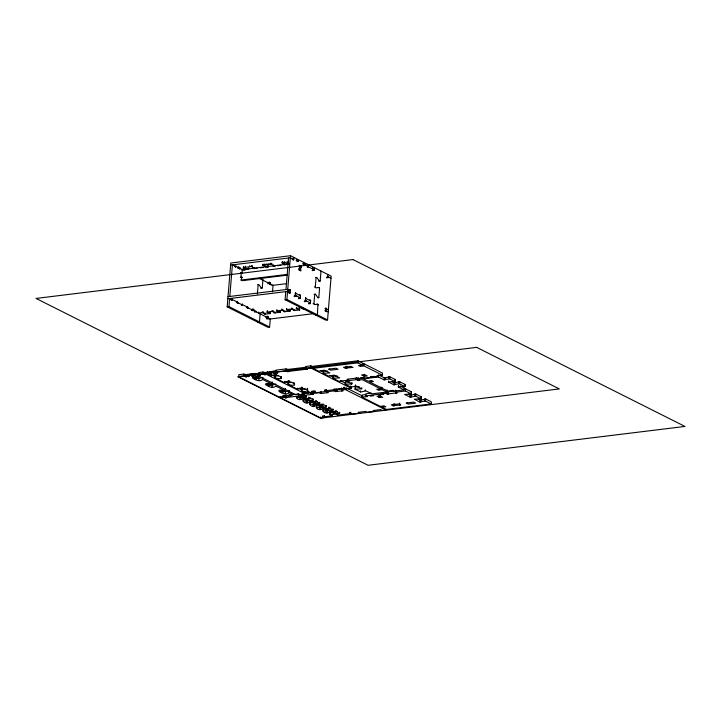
<?xml version="1.0" encoding="UTF-8"?>
<svg xmlns="http://www.w3.org/2000/svg" width="721" height="721" viewBox="0 0 721 721"><rect width="100%" height="100%" fill="white"/><g stroke="black" fill="none" stroke-linecap="round" stroke-linejoin="round"><path stroke-width="1.08" d="M320.998 271.033L320.196 280.712C319.349 283.371 316.898 275.296 316.05 277.955L315.311 286.949C315.167 289.436 319.709 285.913 319.565 288.427L318.826 297.413C317.97 300.08 315.528 292.005 314.68 294.673L313.941 303.658C313.797 306.164 318.34 302.631 318.195 305.136M248.547 268.23C249.331 270.79 242.121 268.645 243.446 266.743M267.951 265.86L267.861 266.896L265.734 267.158M287.337 263.607L287.282 264.256M266.761 318.322L268.554 318.105L270.285 318.97L269.618 327.037L267.824 327.262L227.178 306.831L230.774 263.03L290.509 255.712L331.155 276.143L327.559 319.935L325.766 320.151L285.11 299.72L285.777 291.654M269.618 327.037L228.972 306.605L229.629 298.539L232.117 300.504L232.261 298.782M229.801 296.466L232.396 264.886L234.974 266.184L235.731 267.284L235.884 265.436M237.335 301.333L237.2 303.063L238.011 303.469L238.065 302.775L241.526 304.514L242.283 305.614L242.418 303.883M287.454 275.143L242.319 280.676L241.102 280.063L241.932 277.107L240.336 277.306M245.149 270.014L242.562 269.996L242.644 268.96M243.301 267.743L243.644 266.464M243.824 269.843L243.905 268.807M244.653 269.906L244.743 268.87M245.347 267.284L245.428 266.247M246.942 269.239L246.997 268.591M247.213 269.293L247.285 268.392M238.705 376.759L238.876 374.686L243.851 374.073L246.672 374.749L246.501 376.822L243.68 376.146L238.705 376.759L279.36 397.19L284.335 396.577L282.704 395.766L286.688 395.279L288.319 396.09L290.806 395.784L290.887 394.748M248.403 268.176L248.43 269.257M248.547 269.33L248.637 268.293M249.529 266.77L249.61 265.734M247.501 306.443L247.357 308.173L248.177 308.579L248.231 307.885L251.683 309.624L252.44 310.724L252.584 308.994M251.404 265.508L251.323 266.545L243.554 267.5M252.413 265.643L252.323 266.68L253.909 268.527M243.68 376.146L243.851 374.073M253.999 267.491L254.008 268.591L257.199 268.203M254.153 268.518L254.234 267.608M245.311 376.966L245.482 374.893M246.501 376.822L246.267 374.541L247.862 374.343L248.096 376.623L249.295 376.479L247.663 375.659L250.151 375.353L252.972 376.029L252.738 373.748L252.972 376.029M248.096 376.623L247.862 374.343M253.99 309.327L253.909 310.363L253.098 309.958L253.179 308.921M268.428 316.582L268.338 317.619L266.932 317.285L253.314 310.445L253.395 309.399M250.151 375.353L250.241 374.316L247.754 374.623M257.379 294.051L258.118 285.065C258.965 282.398 261.408 290.482 262.264 287.814L262.967 279.207M249.457 374.406L249.051 374.199L251.539 373.893L251.458 374.929L250.241 374.316M251.782 376.173L251.539 373.893M258.677 312.058L258.587 313.094L262.895 312.671L264.841 314.176L270.411 313.536M267.833 266.878L262.768 265.4L262.85 264.364M262.768 265.4L263.039 264.084M256.442 376.119L254.855 375.542L255.027 373.469L252.738 373.748M260.164 313.311L259.461 321.926L257.667 322.152M264.751 264.904L264.832 263.868M254.792 378.84A2.533 0.73 4.7 0 0 256.694 378.867L256.775 377.831A2.533 0.73 4.7 0 1 254.883 377.804M262.246 312.644L262.336 311.607M266.509 374.415L266.68 372.333L265.382 372.496L265.211 374.569L266.509 374.415L304.722 393.621L301.829 393.72L303.451 394.54L299.467 395.027L297.845 394.207L295.763 394.72L257.55 375.506L257.721 373.433L259.01 373.28L258.839 375.353L260.443 375.407L258.821 374.596L258.983 372.514L262.967 372.027L265.788 372.703L265.616 374.776L262.795 374.1L258.821 374.596M266.842 264.643L266.923 263.607M263.345 312.842L263.426 311.796M267.725 266.833L267.806 265.797M258.857 375.497L258.686 377.57C244.347 374.118 258.713 383.987 262.489 379.48L262.66 377.407L258.884 378.588L256.775 377.831M268.041 265.914L268.149 267.185M264.265 313.986L264.355 312.95M258.83 380.652L259.001 378.579M268.933 264.391L269.014 263.354M265.364 314.176L265.445 313.139M267.879 283.704L267.96 282.803M265.968 317.655L266.04 316.88M270.348 282.506L270.258 283.542L268.852 283.209L268.933 282.172M270.808 263.129L270.726 264.165L262.958 265.121M270.474 313.374L267.121 312.373L267.302 310.481M269.447 283.137L269.528 282.1M269.753 282.461L269.609 284.308L270.42 284.714L270.474 284.029L273.052 285.318L272.511 291.852M266.932 317.285L267.013 316.249M262.795 374.1L262.967 372.027M271.808 263.264L271.727 264.301L273.313 266.148L273.403 265.112M267.527 317.213L267.608 316.177M262.814 377.38L262.642 379.453L272.078 384.194L272.25 382.121M267.743 317.691L268.5 318.79L268.554 318.105M271.294 285.146L271.339 284.498M264.427 374.92L264.598 372.847M274.169 266.446L273.439 266.229L273.493 265.175M273.547 266.265L273.638 265.229M270.186 313.59L270.357 311.823M266.914 312.112L272.006 311.445L272.087 310.409M270.384 375.362L267.149 374.037L267.32 371.955L270.51 371.82L270.348 373.893L271.538 373.748L271.709 371.675L271.303 371.468L271.213 372.505L269.996 371.892L272.484 371.585L273.71 372.198L273.791 371.162L271.303 371.468M268.005 374.46L268.059 373.811M280.208 312.319L274.359 312.932L273.097 311.643L273.187 310.607M268.789 374.605L268.906 373.181M274.025 312.788L274.106 311.751M268.392 385.825L268.473 384.789M270.348 373.893L270.105 371.612M275.116 312.986L275.206 311.941M271.294 374.496L271.168 376.047L270.303 375.623L270.411 374.343M268.518 385.528A2.533 0.73 4.7 0 0 269.897 385.501L269.978 384.464A2.533 0.73 4.7 0 1 267.833 384.401M271.438 374.596L271.321 376.02C274.944 371.522 289.644 381.346 275.125 377.939L275.296 375.857L278.27 375.857M280.217 312.166L276.882 311.175L276.963 310.138M276.666 310.922L277.017 309.805M275.224 373.298L274.989 371.018L275.395 371.225L275.224 373.298L272.403 372.631L272.484 371.585M272.06 382.13L271.889 384.212C257.55 380.805 271.97 390.611 275.692 386.123M287.237 264.499L282.172 263.021L282.253 261.984M272.033 387.285L272.205 385.212L275.864 384.05M282.172 263.021L282.443 261.705M274.025 373.442L273.791 371.162M279.946 312.391L280.027 311.355M279.991 312.058L280.081 311.021M284.155 262.525L284.236 261.489M274.98 374.857L275.061 373.82M275.107 375.875L274.935 377.948L284.371 382.689L284.453 381.652M275.882 372.198L276.053 370.125L286.012 368.909L288.833 369.576L288.661 371.648L285.84 370.982L275.882 372.198L277.513 373.018L277.594 371.982M277.513 373.018L275.909 372.955L276.08 370.882L274.989 371.018M275.981 374.983L276.071 373.947M276.314 373.163L276.08 370.882M276.927 310.841L281.758 310.255L281.866 308.958M289.959 311.121L284.119 311.742L282.857 310.445L282.938 309.408M287.12 264.454L287.21 263.417M283.777 311.589L283.867 310.553M285.949 289.581L288.544 258.001M288.337 262.011L288.418 260.975M284.876 311.787L284.957 310.751M327.559 319.935L286.904 299.503L290.509 255.712M289.986 310.976L286.634 309.985L286.724 308.939M281.127 377.912L281.172 376.759M286.426 309.724L286.769 308.606M281.271 377.642L281.352 376.605M324.513 416.341L324.423 417.504L320.683 417.964L280.036 397.532L280.118 396.496M289.301 292.302L290.058 293.402L290.338 289.941L289.527 289.536L289.472 290.23M292.915 259.073L293.663 260.173L293.898 257.415M289.788 310.156L289.824 311.175M281.983 392.179A2.533 0.73 4.7 0 0 283.101 392.143L283.191 391.106A2.533 0.73 4.7 0 1 280.793 390.998M289.842 309.697L289.842 310.895M284.606 381.625L284.525 382.662C288.211 378.146 302.811 388.033 288.328 384.572L288.499 382.5L291.473 382.49M285.84 370.982L286.012 368.909M286.588 397.749L286.354 395.469L286.76 395.667L286.588 397.749L285.39 397.893L283.768 397.073L283.894 395.514M286.688 309.651L291.518 309.057L291.599 308.02M285.264 388.772L285.092 390.845C270.726 387.465 285.21 397.244 288.905 392.756L289.076 390.683L285.291 391.854L283.191 391.106M285.453 388.754L285.282 390.836L275.846 386.095M285.237 393.927L285.408 391.845M296.376 260.813L296.484 259.794L298.278 260.705L298.467 261.48L296.322 260.768L296.457 259.785M285.39 397.893L285.561 395.82L284.849 395.459M287.463 371.793L287.634 369.72M299.738 309.913L293.871 310.544L292.609 309.246L292.699 308.209M288.661 371.648L288.427 369.368L305.947 367.223L305.776 369.296L307.38 369.35L307.461 368.314M293.537 310.4L293.618 309.363M288.184 381.49L288.274 380.454M298.124 261.696L298.215 260.66M288.31 382.509L288.139 384.581L297.575 389.322L297.656 388.286M294.628 310.589L294.718 309.552M294.159 296.583L295.952 296.367L296.007 295.673L294.213 295.889M296.178 293.6L295.421 292.501L295.132 295.952L295.952 296.367M289.193 381.625L289.274 380.589M288.319 396.09L288.4 395.054M289.229 390.656L289.058 392.729C291.068 393.522 292.474 393.432 293.068 394.748L289.175 394.973L290.806 395.784M299.278 270.078L299.657 265.463M299.738 309.778L296.394 308.786L296.529 307.416M300.495 270.69L300.873 266.076M299.458 297.413L300.215 298.512L300.504 295.051L299.684 294.646L299.63 295.34M299.458 309.994L299.594 308.624M303.298 263.219L303.208 264.256C308.345 267.419 302.135 260.623 303.171 264.237M294.285 384.554L294.393 383.266M294.474 384.284L294.556 383.248M296.196 308.516L301.306 307.47M304.902 265.103L304.992 264.066M305.289 309.282L303.334 309.237L302.405 307.534M303.289 309.201L303.37 308.164M307.66 400.687C304.316 395.847 299.819 402.588 296.457 397.857L296.547 396.82M307.443 264.219L307.218 266.986L308.029 267.392L308.092 266.707M296.403 397.641L296.926 396.532M297.809 388.259L297.728 389.295C301.378 384.789 316.014 394.63 301.54 391.206L301.702 389.133L305.677 389.124M304.316 301.693L306.11 301.477L306.173 300.783L304.379 300.999M306.335 298.71L305.587 297.611L305.298 301.063L306.11 301.477M301.017 397.352L298.44 396.036L298.611 393.963L289.698 395.054M299.747 399.506L299.918 397.433L298.891 396.92M301.171 395.414L300.549 397.577L296.836 397.568M301.387 388.132L301.477 387.096M300.927 397.289L301.099 395.216L300.161 394.748M300.9 399.614L301.072 397.532L303.018 396.892M304.406 392.63C305.803 391.566 301.856 392.368 302.252 391.133M302.369 389.71L301.522 389.151L301.351 391.224L302.207 391.656M302.396 388.259L302.478 387.222M309.624 302.523L310.381 303.622L310.661 300.161L309.85 299.756L309.796 300.441M313.157 400.011C309.814 395.189 305.316 401.912 301.955 397.181L302.054 395.063M301.901 396.974L302.505 394.82L304.361 394.829M302.991 391.8L303.036 391.152M313.238 269.293L313.995 270.393L314.221 267.626L312.427 267.842M303.126 398.875L303.226 397.577M303.18 400.155L303.099 401.191C306.461 405.932 310.958 399.182 314.302 404.021M307.38 369.35L305.749 368.539L305.92 366.466L310.895 365.853L312.878 366.845M303.045 400.984L303.559 399.867M306.515 396.676L303.938 395.36L304.109 393.287L309.642 392.612M306.182 369.503L306.299 368.07M308.237 391.863L308.146 392.9L305.362 393.242L304.505 392.81L304.604 391.53M304.28 398.974L304.388 397.677M305.362 393.242L305.479 391.809M305.244 398.839L305.325 397.794M302.333 396.892L306.046 396.901L306.128 395.865M306.425 396.613L306.506 395.577M306.398 398.938L306.488 397.902M306.389 402.85L306.146 400.57M307.488 391.197L307.57 390.16M307.678 390.917L307.768 389.881M307.804 398.758L307.191 400.912L303.478 400.903M308.146 392.9L307.831 391.656M307.57 400.624L307.326 398.343M307.543 402.949L307.642 400.831L308.958 400.461M351.506 386.807L351.379 388.358L310.724 367.926L310.895 365.853M308.624 398.199L308.705 397.163M313.121 391.133L313.049 393.062L310.562 393.36L308.939 392.548L309.021 391.512M317.637 401.498L311.995 402.219L308.597 400.525L308.687 398.398M308.561 400.299L308.732 398.226M309.778 398.298L309.859 397.262M309.76 402.21L309.904 400.525M320.935 407.365C317.591 402.525 313.103 409.267 309.742 404.535L309.823 403.499M310.562 393.36L310.652 392.323L313.139 392.026M309.706 404.31L310.201 403.201M357.075 378.029L347.116 379.246L348.748 380.066L338.789 381.283L332.985 378.282L339.681 377.876L333.976 375.091L328.605 376.164L323.161 373.343L329.858 372.937L324.153 370.152L318.781 371.225L313.049 368.341L313.22 366.268L358.013 360.779L362.753 363.159L362.582 365.232L358.445 365.493L360.482 366.511L363.808 365.844L382.373 375.181L382.545 373.108L363.979 363.772L362.284 363.979M311.508 391.206L311.427 392.242L313.049 393.062M310.922 402.309L311.003 401.273M313.374 393.432L313.293 394.468L311.688 394.414L311.842 392.594M312.094 394.612L312.202 393.324M311.887 402.174L311.968 401.137M312.707 391.061L313.031 392.296L314.122 392.161L314.212 391.124M308.976 400.227L312.689 400.245L312.779 399.074M313.067 399.948L313.148 398.911M314.122 392.161L313.797 390.926M313.04 402.273L313.13 401.236M313.022 406.184L313.193 404.111L316.159 403.607M314.446 402.093L313.824 404.256L310.12 404.238M324.955 389.556L324.865 390.593L326.496 391.413L316.537 392.63L314.915 391.818L314.996 390.773M314.203 403.967L314.374 401.885L313.347 401.372M314.185 406.284L314.014 404.238M315.257 401.534L315.347 400.497M326.433 406.689C323.089 401.849 318.601 408.591 315.239 403.859L315.329 401.732M315.203 403.634L315.789 401.498L319.8 403.354M316.42 401.633L316.501 400.597M316.402 405.544L316.519 404.12M316.465 406.833L316.375 407.87C319.736 412.601 324.234 405.86 327.577 410.7M316.339 407.644L316.843 406.545M327.776 274.44L327.541 277.206L328.361 277.612L328.415 276.918L326.622 277.143M317.555 405.653L317.646 404.607M318.52 405.508L318.61 404.472M326.496 310.994L326.433 311.688L325.622 311.283L325.91 307.822L326.667 308.921M315.618 403.571L319.322 403.58L319.412 402.543M319.7 403.291L319.791 402.255M319.682 405.608L319.764 404.571M336.887 391.575L336.644 389.295L336.887 391.575L334.066 390.908L326.595 391.818L328.226 392.639L320.755 393.558L320.926 391.476M319.664 409.519L319.836 407.446L319.015 407.032M321.088 405.427L320.466 407.59L316.753 407.581M323.278 373.487L323.414 371.198L327.749 371.126M323.477 373.208L323.639 371.135M320.845 407.302L321.016 405.229L320.196 404.814M320.827 409.618L320.989 407.545L322.657 406.995M320.683 417.964L320.773 416.927M321.899 404.869L321.981 403.832M330.921 408.176L325.27 408.888L321.872 407.194L321.99 405.085M321.836 406.968L322.422 404.832M323.053 404.977L323.143 403.94M323.044 408.888L323.188 407.068M334.22 414.034C330.876 409.195 326.379 415.936 323.017 411.204L323.107 410.168M324.423 417.504L322.792 416.684L322.882 415.647M322.981 410.988L323.486 409.879M324.198 408.987L324.306 407.689M332.273 414.242L332.147 415.792L324.396 416.747L324.071 415.503M344.07 387.465L343.989 388.502L326.469 390.647L326.144 389.412M324.396 416.747L324.477 415.711M326.469 390.647L326.55 389.61M325.162 408.843L325.243 407.807M322.251 406.905L325.964 406.914L326.072 405.617M326.343 406.626L326.433 405.59M326.325 408.951L326.406 407.915M326.307 412.863L326.063 410.573M327.731 408.771L327.109 410.925L323.396 410.916M327.487 410.637L327.451 408.456M327.46 412.962L327.631 410.889L329.155 410.375M328.542 408.212L328.623 407.176M337.563 411.511L331.912 412.232L328.515 410.528L328.605 408.41M328.443 410.33L329.064 408.167L333.075 410.024M329.695 408.311L329.785 407.275M329.677 412.223L329.812 410.664M332.147 415.792L329.659 414.548L329.74 413.503M329.623 414.323L330.119 413.214M333.102 378.426L333.237 376.128L337.572 376.065M333.3 378.146L333.472 376.074M330.84 412.322L330.921 411.285M331.804 412.187L331.885 411.15M334.066 390.908L334.229 388.835L337.049 389.502M328.893 410.24L332.606 410.249L332.687 409.213M332.985 409.961L333.066 408.924M332.958 412.286L333.048 411.249M330.038 414.251L333.751 414.269L334.364 412.106M335.689 391.719L335.86 389.646M334.129 413.971L334.301 411.898L333.472 411.484M335.175 411.547L335.265 410.51M349.982 412.583L349.901 413.62L337.644 415.125L335.157 413.872L335.265 411.763M335.085 413.665C333.787 407.59 340.618 416.305 339.708 412.268M336.337 411.646L336.419 410.61M337.644 415.125L337.734 414.088M335.535 413.584L339.249 413.593L339.33 412.556M336.473 391.377L343.151 390.809L341.529 389.989L341.7 387.916M341.556 390.746L341.727 388.673L336.644 389.295M341.961 390.953L341.727 388.673M343.989 388.502L343.665 387.258M346.909 366.124L346.738 368.197L345.548 368.341L345.72 366.268M351.379 388.358L346.404 388.97L344.773 388.15L344.863 387.114M387.006 389.944L386.844 392.017L371.91 393.846L365.817 390.872L360.734 392.026L355.02 389.196L361.78 388.871L356.39 386.05L350.974 387.105L345.305 384.338L345.431 382.04L349.775 381.977M345.305 384.338L345.665 381.986M346.404 388.97L346.513 387.673M350.586 386.988L350.676 385.951M345.494 384.059L351.659 384.041L351.74 383.004M351.659 384.041L351.938 382.734M349.901 413.62L349.577 412.376M341.529 389.989L345.26 389.529L385.915 409.961L382.184 410.42L380.553 409.609L373.09 410.519L374.713 411.34L367.25 412.25L365.619 411.439L358.157 412.349L359.779 413.169L352.317 414.088L350.685 413.268L350.776 412.232M355.129 389.277L355.255 386.979L359.599 386.916M355.381 385.915L355.471 384.879M355.318 388.998L355.489 386.925M358.941 380.355L358.697 378.083L358.941 380.355L356.12 379.688L356.282 377.615L358.697 378.84L378.615 376.398L376.984 375.587L382.373 375.181M362.582 365.232L357.841 362.852L358.013 360.779M357.742 380.508L357.913 378.426L359.103 378.282M360.41 391.927L360.5 390.89M361.672 388.7L361.753 387.664M363.808 365.844L363.979 363.772M418.144 399.064L420.731 400.092L425.669 398.983L431.401 401.867L431.23 403.94L386.429 409.438L381.688 407.05L385.834 406.797L383.797 405.779L380.472 406.437L361.906 397.109L362.077 395.036L365.862 394.567M364.249 376.344L361.536 374.983L364.529 374.614L367.232 375.974L364.249 376.344L364.42 374.271M365.205 390.854L365.295 389.818M388.394 394.117L388.159 391.836L388.394 394.117L385.573 393.441L365.664 395.883L367.286 396.703L365.691 396.649L365.835 393.81L371.369 393.134M400.407 385.924L404.202 387.835L404.03 389.908L398.217 386.907L404.923 386.501L399.218 383.716L393.846 384.789L388.403 381.95L395.099 381.562L389.385 378.777L384.023 379.85L378.282 376.966L378.453 374.893M379.706 395.117L379.534 397.19L377.038 396.316L380.03 395.946L382.734 397.307L378.94 397.262L379.111 395.189M379.751 397.677L379.922 395.604M386.844 392.017L382.094 389.637L378.768 390.295L376.741 389.277L380.877 389.025L381.048 386.943M382.094 389.637L382.265 387.556L380.571 387.763M383.987 379.832L384.158 377.759L379.399 375.371M384.987 379.967L385.158 377.885L389.628 376.713L395.324 379.525L394.874 381.824M385.573 393.441L385.744 391.368M387.204 394.261L387.375 392.188L388.565 392.044M388.52 382.112L388.601 381.076M388.772 378.759L388.943 376.686M389.782 378.885L389.953 376.813M393.801 384.771L393.972 382.698L392.215 381.815M394.811 384.897L394.982 382.824L399.452 381.652L405.148 384.464L404.697 386.762M395.063 381.544L395.234 379.471M394.657 403.661L394.495 405.734L393.296 405.887L393.468 403.805M431.23 403.94L425.147 400.966L419.73 402.021L414.323 399.218L421.1 398.875L415.629 396.108L410.303 397.199L404.625 394.432L411.294 394.008L405.481 390.998L395.532 392.224L397.154 393.044L395.964 393.188L395.703 390.151M395.964 393.188L395.721 390.908M398.343 387.051L398.425 386.014M398.596 383.698L398.767 381.616M398.533 386.771L398.623 385.735M399.605 383.824L399.776 381.751M393.296 405.887L391.26 404.86L398.731 403.949L400.759 404.968L399.569 405.112L399.74 403.039M404.887 386.483L405.058 384.41M405.481 390.998L405.653 388.925L403.445 389.196M409.907 397.082L410.078 395.009L408.32 394.126M410.979 394.135L411.43 391.845L405.653 388.925M410.916 397.217L411.087 395.144L415.557 393.963L421.253 396.784L420.803 399.074M411.168 393.864L411.34 391.782M414.71 396.009L414.872 393.936M415.711 396.144L415.882 394.072M419.73 402.021L419.901 399.948M420.992 398.794L421.163 396.721M420.74 402.156L420.911 400.083M424.534 400.948L424.759 398.866M425.534 401.083L425.705 399.001M257.902 376.966L258.118 376.434L256.496 376.119M360.716 377.885L364.285 377.678M373.55 395.658L370.062 395.865M383.545 394.414L380.003 394.63M364.276 377.75L360.734 377.966M370.044 395.766L373.604 395.568M379.994 394.54L383.563 394.351M315.338 401.579L315.807 401.498M328.614 408.257L329.091 408.176M335.256 411.592L335.77 411.511M238.516 266.887C236.948 267.707 241.58 270.014 240.345 267.806M282.308 262.75L288.779 261.957M300.621 397.577L299.936 397.442M307.326 400.912L306.551 400.768M320.611 407.59L319.881 407.473M230.603 265.103L290.338 257.785L293.726 259.488L292.131 259.677M234.794 266.716L236.38 266.518L239.093 267.879L237.497 268.077M239.192 268.924L240.787 268.726L242.562 269.996M289.292 263.886L241.95 269.69L242.31 272.493L240.715 272.691M260.398 267.806L263.598 267.419M273.403 266.211L275.539 265.95M277.675 265.689L280.866 265.301M284.065 264.904L286.201 264.643M312.454 269.897L314.05 269.699L307.272 266.292M312.202 270.609L313.995 270.393M241.102 280.063L287.337 274.395M257.685 284.687L258.578 284.579M315.618 277.585L316.519 277.468M268.663 283.741L270.258 283.542M326.568 277.828L328.361 277.612M272.367 285.399L286.742 283.641M261.363 287.922L262.264 287.805L260.903 288.409M319.304 280.82L320.205 280.703L319.854 281.217M318.844 281.298L319.736 281.19M228.007 296.682L287.742 289.364L290.284 290.635L288.688 290.833M288.544 290.166L290.338 289.941M314.419 287.057L315.311 286.949M318.322 287.643L319.25 287.553M227.836 298.755L287.571 291.437L290.112 292.708L288.517 292.906M229.566 299.63L231.36 299.404M231.18 299.936L232.766 299.747L237.849 302.297L236.263 302.496M314.023 294.321L315.14 294.186M227.178 306.831L228.972 306.605M241.337 305.046L242.932 304.848L248.015 307.407L246.42 307.597M285.11 299.72L286.904 299.503M298.683 298.016L300.269 297.818L295.195 295.268M298.422 298.728L300.215 298.512M317.934 297.521L318.826 297.413M251.503 310.156L253.098 309.958M308.84 303.126L310.436 302.928L305.353 300.378M253.314 310.445L253.909 310.363M308.588 303.838L310.381 303.622M313.04 303.766L313.941 303.658M254.558 311.878C259.281 312.283 253.134 309.399 254.486 311.832M316.943 304.352L317.844 304.244M324.955 308.624L328.388 309.796M266.851 317.808L268.338 317.619M324.783 310.697L328.217 311.869M266.707 319.015L268.5 318.79M269.429 319.079L313.293 313.698M315.6 315.05L317.393 314.825L317.952 304.325M251.953 374.1L253.143 373.956M274.196 371.369L275.395 371.225M272.403 372.631L269.915 372.928L271.538 373.748M305.749 368.539L310.724 367.926M246.095 376.614L247.691 376.416M252.566 375.821L254.855 375.542M267.149 374.037L269.933 373.694M274.818 373.09L275.909 372.955M288.256 371.441L305.776 369.296M313.049 368.341L357.841 362.852M257.55 375.506L258.839 375.353M356.12 379.688L346.161 380.904L351.848 383.77M378.282 376.966L363.348 378.804L368.089 381.184L371.423 380.526L373.451 381.544L369.314 381.797L387.88 391.124L392.449 390.313L394.072 391.133M358.526 380.156L362.312 379.688L380.877 389.025M307.741 392.693L308.939 392.548M313.716 391.963L314.915 391.818M324.865 390.593L326.063 390.449M343.584 388.295L344.773 388.15M285.561 395.82L286.76 395.667M280.036 397.532L283.768 397.073M286.183 397.541L298.44 396.036M303.938 395.36L311.688 394.414M388.159 391.836L404.03 389.908M361.906 397.109L365.691 396.649M387.988 393.909L395.559 392.981M378.94 397.262L379.534 397.19M322.792 416.684L323.99 416.54M349.496 413.412L350.685 413.268M301.27 307.858L302.369 308.056M291.518 309.057L292.582 309.228M281.758 310.255L282.857 310.445M272.006 311.445L273.07 311.616M327.262 410.916L326.496 410.799M272.15 385.221L269.978 384.464M385.158 377.885L384.194 377.777M394.919 382.833L394.017 382.716M411.033 395.144L410.078 395.009M300.251 395.505L300.72 395.505M256.874 374.046L255.027 373.469M256.505 374.037L257.748 374.163M327.604 276.513L330.984 278.216M299.539 266.851L299.242 265.265L301.279 266.283L301.162 267.662L300.756 267.464M299.386 268.69L298.981 268.491L298.864 269.87L300.9 270.889L300.603 269.303M295.367 293.195L300.441 295.745M305.524 298.296L310.607 300.855M239.011 267.13L239.552 267.401M258.911 278.216L268.852 283.209M242.662 273.043L241.31 272.367L240.931 276.972L242.283 277.657M346.738 368.197L346.332 367.989L353.011 367.422L350.983 366.403L343.511 367.322L345.548 368.341M399.569 405.112L394.081 405.535L394.495 405.734M320.818 370.837L323.792 372.333M329.74 375.317L333.706 377.317M340.645 380.805L345.602 383.293M347.414 388.457L362.284 395.928M320.755 393.558L319.133 392.738L311.661 393.657L313.293 394.468M267.32 371.955L268.176 372.387M272.709 375.371L275.728 376.885M285.786 381.941L288.797 383.455M298.855 388.511L301.874 390.025M298.764 394.045L299.539 394.432M258.614 375.271L258.875 377.561L257.92 377.065M256.694 378.867L253.846 377.434A2.533 0.73 4.7 0 0 253.044 377.633M269.897 385.501L267.049 384.077A2.533 0.73 4.7 0 0 266.247 384.275M283.101 392.143L280.253 390.71A2.533 0.73 4.7 0 0 279.451 390.908M307.525 388.961A2.533 0.73 4.7 0 1 307.2 389.133M307.155 388.268A2.533 0.73 4.7 0 1 307.651 388.709M293.762 382.554A2.533 0.73 4.7 0 1 293.339 382.635M370.684 376.65L374.235 376.434L370.684 376.65M352.957 259.569L36.05 298.431L368.043 465.288L684.95 426.435L352.957 259.569M476.662 347.369L237.741 376.668L320.394 418.207L559.316 388.916L476.662 347.369M329.776 369.008L328.578 369.152L330.615 370.17L338.077 369.26L336.049 368.233L329.776 369.008M407.392 402.886L406.193 403.03L408.23 404.048L415.693 403.138L413.665 402.111L407.392 402.886M270.754 264.165L271.727 264.301L270.726 264.165M251.35 266.545L252.323 266.68L251.377 266.545"/></g></svg>
